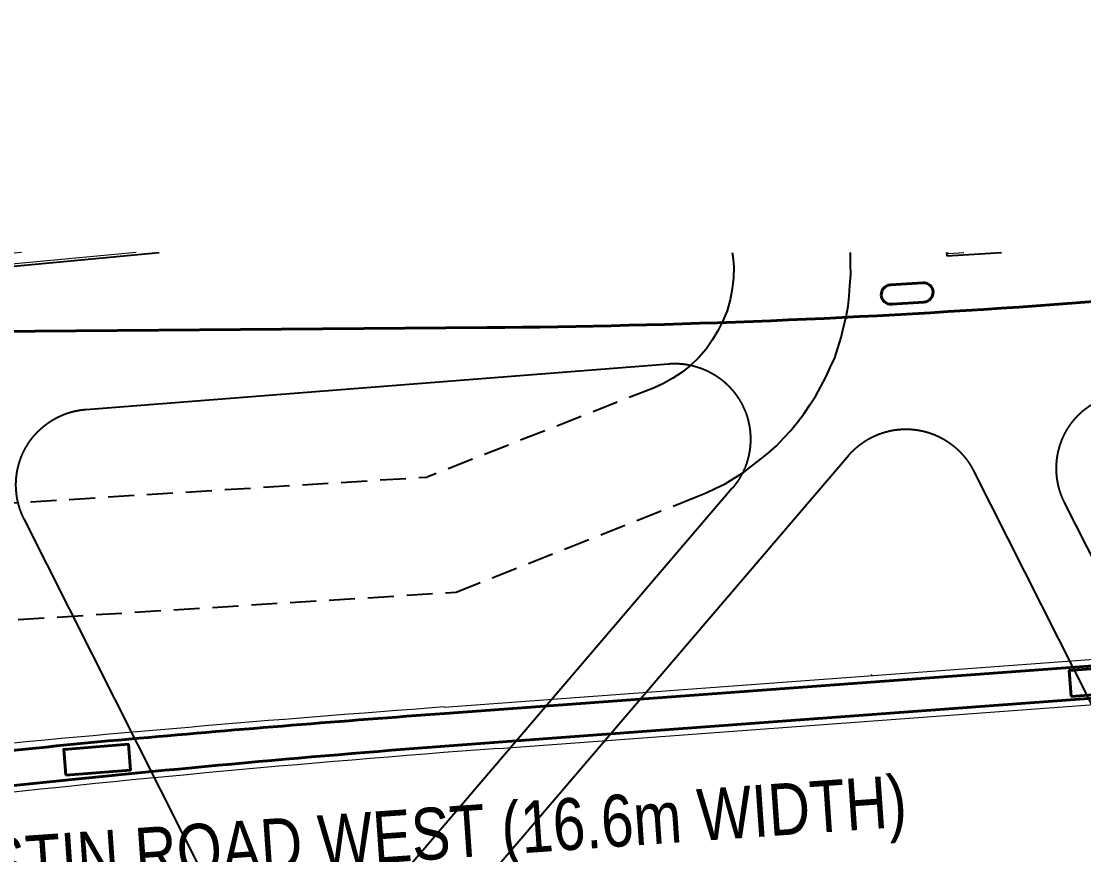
# Model space of a CAD drawing. Header units: millimetres. Extents: x 834681283 to 835686922, y 817551134 to 819407044.
# Drawn here: x 835567402 to 835616546, y 818234013 to 818272579 of the extents above; entities that cross this region are included whole.
import ezdxf
from ezdxf.xclip import XClip

# ---------------------------------------------------------------- set-up
doc = ezdxf.new("R2010")
doc.units = ezdxf.units.MM
doc.header["$LTSCALE"] = 1200
doc.header["$MEASUREMENT"] = 0
doc.header["$XCLIPFRAME"] = 0
for name, pattern in [('12027_SITE$0$DGN Style 4', [76.563414, 38.257796, -19.128898, 0.047822, -19.128898]), ('12027_SITE$0$HIDDEN', [0.375, 0.25, -0.125]), ('P01-MAGP-EVA-GREENERY$0$DASHED', [0.75, 0.5, -0.25]), ('P01-MAGP-EVA-GREENERY$0$DASHEDX2', [1.5, 1, -0.5])]:
    doc.linetypes.add(name, pattern=pattern)
doc.layers.get('Defpoints').update_dxf_attribs({"color": 15})
for name, color, linetype, lineweight in [('12027_SITE$0$00_Base_Plan', 8, 'Continuous', 18), ('12027_SITE$0$08_XRL_Lands_Deck', 7, 'Continuous', 25), ('12027_SITE$0$AR-SIMS_BL_', 1, '12027_SITE$0$DGN Style 4', 140), ('12027_SITE$0$MCA282_A', 2, 'Continuous', 0), ('12027_SITE$0$MCA813__', 7, 'Continuous', 0), ('12027_SITE$0$MCA832_S', 7, 'Continuous', 0)]:
    doc.layers.add(name, color=color, linetype=linetype, lineweight=lineweight)
doc.layers.add('P01-MAAN-P-EVA$0$AW-TXT-FS', color=4, linetype='Continuous')
doc.layers.add('P01-MAGP-EVA-GREENERY$0$BOX-CULVERT', color=8, linetype='P01-MAGP-EVA-GREENERY$0$DASHED')
doc.layers.get('P01-MAGP-EVA-GREENERY$0$BOX-CULVERT').off()
doc.styles.add('P01-MAAN-P-EVA$0$ARIAL', font='arial.ttf', dxfattribs={"width": 0.8})

# ---------------------------------------------------------------- blocks, each defined once
blk = doc.blocks.new('P01-MAAN-P-EVA')
at = {"layer": 'P01-MAAN-P-EVA$0$AW-TXT-FS', "insert": (835562025, 818234507.9), "char_height": 2400, "width": 78473.738, "attachment_point": 1, "rotation": 3.96434, "style": 'P01-MAAN-P-EVA$0$ARIAL'}
blk.add_mtext('AUSTIN ROAD WEST (16.6m WIDTH)', dxfattribs=at)
blk = doc.blocks.new('12027_SITE$0$A$C313F75FB')
at = {"layer": '12027_SITE$0$MCA813__', "linetype": 'Continuous', "lineweight": 40}
for p, q in [((835309.205, 818238.733), (835323.703, 818239.802)), ((835228.76, 818237.233), (835282.961, 818237.663)), ((835281.011, 818219.809), (835341.817, 818224.292)), ((835283.481, 818218.487), (835341.927, 818222.797)), ((835237.658, 818214.084), (835263.775, 818216.754))]:
    blk.add_line(p, q, dxfattribs=at)
for centre, major_axis, start_param, end_param in [((835279.789, 818637.65), (29.416, -398.917), 6.21751, 6.283185), ((835354.528, 817222.816), (-97.128, 994.97), 6.25948, 6.273668), ((835293.178, 817919.821), (-29.147, 298.581), 6.273668, 6.299274), ((835334.98, 817520.083), (-78.608, 695.874), 6.244304, 6.272553)]:
    blk.add_ellipse(centre, major_axis=major_axis, ratio=1, start_param=start_param, end_param=end_param, dxfattribs=at)
at = {"layer": '12027_SITE$0$MCA832_S', "lineweight": 0}
for p, q in [((835280.989, 818220.108), (835341.795, 818224.592)), ((835283.503, 818218.188), (835341.949, 818222.497))]:
    blk.add_line(p, q, dxfattribs=at)
for centre, major_axis, start_param in [((835354.528, 817222.816), (-97.157, 995.269), 6.25948), ((835334.98, 817520.083), (-78.574, 695.576), 6.244304)]:
    blk.add_ellipse(centre, major_axis=major_axis, ratio=1, start_param=start_param, end_param=6.283185, dxfattribs=at)
blk = doc.blocks.new('12027_SITE$0$A$C2AC65D9F')
at = {"layer": '12027_SITE$0$08_XRL_Lands_Deck', "linetype": '12027_SITE$0$HIDDEN', "ltscale": 10, "flags": 128}
for points in [[(836246.343, 818231.55), (836230.169, 818230.499), (836230.169, 818230.499, -0.414214), (836222.199, 818237.498), (836222.199, 818237.498), (836221.958, 818241.2), (836224.952, 818241.394), (836224.96, 818241.265), (836258.165, 818243.42), (836259.67, 818240.373), (836289.992, 818243.239), (836289.984, 818243.369), (836303.989, 818244.692), (836304.231, 818240.977), (836313.369, 818241.57), (836312.922, 818248.455), (836312.645, 818248.437), (836312.497, 818250.713), (836329.826, 818251.838), (836332.808, 818205.91), (836332.808, 818205.91), (836332.808, 818205.91, -0.443533), (836325.067, 818197.929), (836325.067, 818197.929), (836271.727, 818199.755), (836271.727, 818199.755, -0.275068), (836265.273, 818203.901), (836265.273, 818203.901), (836253.54, 818227.414), (836253.54, 818227.414, 0.301894)], [(836264.404, 818233.877), (836291.377, 818235.99, -0.668217), (836294.311, 818230.227), (836276.673, 818209.595, -0.535741), (836270.888, 818210.293), (836261.552, 818228.812, -0.533215), (836264.404, 818233.877)], [(836309.677, 818229.574, -0.533219), (836312.529, 818234.639), (836322.182, 818235.395, -0.418085), (836325.948, 818232.133), (836327.437, 818209.276, -0.816844), (836320.819, 818207.473)], [(836299.681, 818231.739, -0.53576), (836305.467, 818231.04), (836314.484, 818213.152, -0.533239), (836311.632, 818208.088), (836285.579, 818206.046, -0.66821), (836282.645, 818211.809)]]:
    blk.add_lwpolyline(points, format="xyb", close=True, dxfattribs=at)
at = {"layer": '12027_SITE$0$MCA282_A', "lineweight": 40}
blk.add_lwpolyline([(836301.201, 818239.164, 0.414214), (836301.679, 818238.744), (836301.679, 818238.744), (836303.176, 818238.841), (836303.176, 818238.841), (836303.176, 818238.841, 0.414214), (836303.596, 818239.319, 0.414214), (836303.118, 818239.739), (836303.118, 818239.739), (836301.621, 818239.642), (836301.621, 818239.642), (836301.621, 818239.642, 0.414214)], format="xyb", close=True, dxfattribs=at)
for points in [[(836309.988, 818220.597), (836312.979, 818220.832), (836312.885, 818222.028), (836309.894, 818221.794), (836309.988, 818220.597)], [(836263.482, 818216.953), (836266.473, 818217.187), (836266.379, 818218.384), (836263.388, 818218.149), (836263.482, 818216.953)]]:
    blk.add_lwpolyline(points, close=True, dxfattribs=at)
blk = doc.blocks.new('12027_SITE')
at = {"layer": '12027_SITE$0$00_Base_Plan'}
for p, q in [((835289.11786, 818243.75878), (835260.02768, 818241.00908)), ((835289.88765, 818243.32931), (835259.73073, 818240.47878)), ((835289.88765, 818243.32931), (835259.73073, 818240.47878))]:
    blk.add_line(p, q, dxfattribs=at)
at = {"layer": '12027_SITE$0$00_Base_Plan', "linetype": 'Continuous'}
blk.add_line((835300.781, 818221.565), (835300.729, 818221.619), dxfattribs=at)
at = {"layer": '12027_SITE$0$00_Base_Plan', "linetype": 'Continuous', "flags": 128}
blk.add_lwpolyline([(835303.874, 818247.742), (835304.289, 818241.093), (835313.156, 818241.679), (835312.74, 818248.374), (835303.874, 818247.742)], dxfattribs=at)
at = {"layer": '12027_SITE$0$AR-SIMS_BL_', "linetype": '12027_SITE$0$HIDDEN'}
for name, p in [('12027_SITE$0$A$C313F75FB', (0, 0)), ('12027_SITE$0$A$C2AC65D9F', (-1000, 0))]:
    blk.add_blockref(name, p, dxfattribs=at)
blk = doc.blocks.new('P01-MAGP-EVA-GREENERY$0$BOX-CULVERT LINE')
at = {"layer": 'Defpoints', "linetype": 'P01-MAGP-EVA-GREENERY$0$DASHEDX2'}
for p, q in [((835294246, 818241476), (835294338, 818240969)), ((835299770, 818241099), (835299707, 818241584)), ((835294338, 818240969), (835294375, 818240481)), ((835299781, 818240607), (835299770, 818241099)), ((835294375, 818240481), (835294364, 818239960)), ((835299793, 818240116), (835299781, 818240607)), ((835294364, 818239960), (835294299, 818239459)), ((835299753, 818239618), (835299793, 818240116)), ((835294299, 818239459), (835294208, 818238954)), ((835299714, 818239119), (835299753, 818239618)), ((835294208, 818238954), (835294067, 818238443)), ((835299671, 818238647), (835299714, 818239119)), ((835294067, 818238443), (835293868, 818237976)), ((835299577, 818238168), (835299671, 818238647)), ((835293868, 818237976), (835293643, 818237506)), ((835299458, 818237685), (835299577, 818238168)), ((835293643, 818237506), (835293386, 818237084)), ((835299338, 818237203), (835299458, 818237685)), ((835293386, 818237084), (835293103, 818236658)), ((835299193, 818236717), (835299338, 818237203)), ((835293103, 818236658), (835292763, 818236277)), ((835299045, 818236257), (835299193, 818236717)), ((835292395, 818235918), (835291994, 818235607)), ((835292763, 818236277), (835292395, 818235918)), ((835298843, 818235816), (835299045, 818236257)), ((835291994, 818235607), (835291564, 818235318)), ((835298412, 818234930), (835298640, 818235374)), ((835298640, 818235374), (835298843, 818235816)), ((835290662, 818234864), (835280204, 818230749)), ((835291127, 818235080), (835290662, 818234864)), ((835291564, 818235318), (835291127, 818235080)), ((835298181, 818234511), (835298412, 818234930)), ((835297898, 818234085), (835298181, 818234511)), ((835297638, 818233688), (835297898, 818234085)), ((835297327, 818233285), (835297638, 818233688)), ((835296694, 818232555), (835297012, 818232907)), ((835297012, 818232907), (835297327, 818233285)), ((835296351, 818232199), (835296694, 818232555)), ((835295979, 818231866), (835296351, 818232199)), ((835295203, 818231247), (835295603, 818231558)), ((835295603, 818231558), (835295979, 818231866)), ((835294391, 818230701), (835294824, 818230964)), ((835294824, 818230964), (835295203, 818231247)), ((835218732, 818226914), (835280204, 818230749)), ((835293544, 818230228), (835293983, 818230441)), ((835293983, 818230441), (835294391, 818230701)), ((835292635, 818229826), (835293104, 818230016)), ((835293104, 818230016), (835293544, 818230228)), ((835281536, 818225421), (835292635, 818229826)), ((835254100, 818223710), (835281536, 818225421))]:
    blk.add_line(p, q, dxfattribs=at)
blk = doc.blocks.new('P01-MAGP-EVA-GREENERY')
at = {"layer": 'P01-MAGP-EVA-GREENERY$0$BOX-CULVERT', "rotation": 359.9999999999997}
blk.add_blockref('P01-MAGP-EVA-GREENERY$0$BOX-CULVERT LINE', (0, 0), dxfattribs=at)

msp = doc.modelspace()

# ---------------------------------------------------------------- block references
ref = msp.add_blockref('12027_SITE', (305980.4, 20741.3), dxfattribs=dict(xscale=1000, yscale=1000, zscale=1000))
XClip(ref).set_block_clipping_path([(835171.4179906907, 818003.0079180738), (835380.9419443216, 818241.1415228392)])
ref = msp.add_blockref('P01-MAGP-EVA-GREENERY', (305980.4, 20741.3))
XClip(ref).set_block_clipping_path([(835304579.1843739748, 818174710.1626656055), (835305796.1658229828, 818174873.3149367571), (835307662.0338196754, 818174689.8070785999), (835310520.3633885384, 818174065.1796945333), (835313081.8681743145, 818173026.5659970045), (835315581.7919986248, 818171259.1109881401), (835317651.2761323452, 818169000.3924677372), (835319046.8494220972, 818167007.0337247849), (835320133.4085228443, 818164236.8954862356), (835320669.2049217224, 818161588.3395450115), (835320843.1778568029, 818158211.3686239719), (835320023.4914252758, 818155637.3225638866), (835307775.6753731966, 818112927.0695824623), (835307486.5656324625, 818111403.7745717764), (835306472.3023188114, 818108849.5676202774), (835303557.4701333046, 818104111.4948183298), (835299124.0129835606, 818101088.6384549141), (835297415.7114913464, 818099718.8653644323), (835294427.9237889051, 818098869.5449544191), (835299696.7221286297, 818083540.2194343805), (835299696.7221286297, 818003007.9180737734), (835381567.6709537506, 818003007.9180737734), (835381567.6709537506, 818241141.5228391886), (835171417.9906907082, 818241141.5228391886), (835171417.9906907082, 818003007.9180737734), (835299646.7221286297, 818003007.9180737734), (835299646.7221286297, 818083531.8665624857), (835294380.619469285, 818098853.34912467), (835289071.624658823, 818097781.3911836147), (835244007.6001352072, 818094631.0239012241), (835243402.3726704121, 818094599.0591453314), (835242636.0318140984, 818094583.6296563148), (835241827.5000405312, 818094619.5304664373), (835240278.7908782959, 818094803.1013474464), (835238615.9808831215, 818095198.6516088247), (835236837.1062445641, 818095894.4355551004), (835235914.8181660175, 818096333.9795084), (835235308.0351868868, 818096662.1879467964), (835233986.3356232643, 818097536.8864938021), (835232722.9095510244, 818098548.7006295919), (835231238.5995907784, 818100145.3524557352), (835230243.8710234165, 818101523.0034087896), (835229459.3735334873, 818102997.1350084543), (835228749.5628561974, 818104567.9919320345), (835228038.0088664293, 818107442.8705242872), (835228019.3892208338, 818108529.8695997), (835224832.3401603699, 818154118.6039062738), (835224786.1936964989, 818154547.7584284544), (835224773.2807815075, 818155026.8918851614), (835224783.5408297777, 818155896.203827858), (835224816.960060358, 818156261.0471076965), (835224880.3945835829, 818156930.3651428223), (835224980.8038678169, 818157693.5020338297), (835225188.099565506, 818158657.4187650681), (835225368.2602261305, 818159369.9037799835), (835225838.1759520769, 818160711.976451993), (835226139.2108690739, 818161405.4137219191), (835226545.7954304218, 818162235.3437660933), (835227243.4511545897, 818163421.3939791918), (835227831.7674248219, 818164241.3849411011), (835228201.1016024351, 818164708.4587804079), (835228901.1138991117, 818165512.9794739485), (835229693.7146910429, 818166280.4427016973), (835231339.2155919075, 818167719.4297661781), (835233198.9440969229, 818168772.0604982376), (835234724.5905447006, 818169505.6878428459), (835236291.5872612, 818169941.2428172827), (835238731.1858590841, 818170106.8148210049)])

# ---------------------------------------------------------------- next in the draw order: block references
msp.add_blockref('P01-MAAN-P-EVA', (0, 0))

doc.saveas('drawing.dxf')
